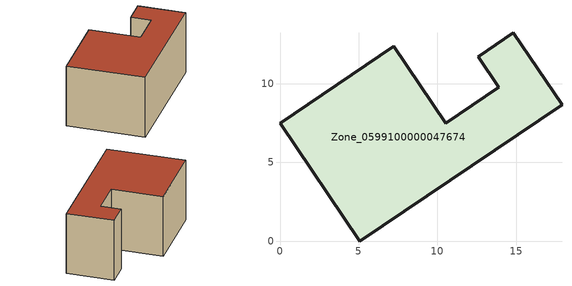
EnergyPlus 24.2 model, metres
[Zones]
Zone_0599100000047674
 floor ground (C_G): 14.84,13.24 17.92,8.68 5.08,0 0,7.5 7.24,12.39 10.55,7.5 13.92,9.78 12.61,11.73 z0
 wall outside (C_F): 17.92,8.68 14.84,13.24 12.61,11.73 13.92,9.78 10.55,7.5 7.24,12.39 0,7.5 5.08,0 17.92,8.68 z0:7.43
 roof outside (C_R): 0,7.5 5.08,0 17.92,8.68 14.84,13.24 12.61,11.73 13.92,9.78 10.55,7.5 7.24,12.39 z7.43
[BUILDING]
Pand.0599100000047674: North Axis=0; Terrain=City; Loads Convergence Tolerance Value=0.04; Temperature Convergence Tolerance Value=0.4; Solar Distribution=FullExterior; Maximum Number of Warmup Days=25; Minimum Number of Warmup Days=1
[Site:Location]
Rotterdam.The.Hague.AP_ZH_NLD Design_Conditions: Latitude=51.96; Longitude=4.45; Time Zone=1; Elevation=-4.5
[SITE:GROUNDTEMPERATURE:BUILDINGSURFACE]
18, 18, 18, 18, 18, 18, 18, 18, 18, 18, 18, 18
[MATERIAL] Thermal Absorptance=0.9; Solar Absorptance=0.7; Visible Absorptance=0.7
Name | Roughness | Thickness | Conductivity | Density | Specific Heat
G.TC.1965-1974 | MediumSmooth | 0.15 | 0.882353 | 540 | 1210
F.TC.1965-1974 | Rough | 0.3 | 0.697674 | 1920 | 840
R.TC.1965-1974 | MediumRough | 0.2 | 0.232558 | 1500 | 1000
[CONSTRUCTION]
C_G: G.TC.1965-1974
C_F: F.TC.1965-1974
C_R: R.TC.1965-1974
[ZONE]
Zone_0599100000047674: Type=1; Multiplier=1; Ceiling Height=Autocalculate; Volume=Autocalculate; Floor Area=autocalculate; Part of Total Floor Area=Yes
[ZONEINFILTRATION:DESIGNFLOWRATE]
Infil_Zone_0599100000047674: Zone or ZoneList or Space or SpaceList=Zone_0599100000047674; Schedule=AlwaysOn; Design Flow Rate Calculation Method=Flow/Area; Flow Rate per Floor Area=0.003; Constant Term Coefficient=1; Temperature Term Coefficient=0; Velocity Term Coefficient=0; Velocity Squared Term Coefficient=0
[HVACTEMPLATE:ZONE:IDEALLOADSAIRSYSTEM]
Zone_0599100000047674: Maximum Heating Supply Air Temperature=50; Minimum Cooling Supply Air Temperature=13; Maximum Heating Supply Air Humidity Ratio=0.0156; Minimum Cooling Supply Air Humidity Ratio=0.0077; Heating Limit=NoLimit; Cooling Limit=NoLimit; Dehumidification Control Type=ConstantSensibleHeatRatio; Cooling Sensible Heat Ratio=0.7; Dehumidification Setpoint=60; Humidification Control Type=None; Humidification Setpoint=30; Outdoor Air Method=None; Outdoor Air Flow Rate per Person=0.00944; Outdoor Air Flow Rate per Zone Floor Area=0; Outdoor Air Flow Rate per Zone=0; Demand Controlled Ventilation Type=None; Outdoor Air Economizer Type=NoEconomizer; Heat Recovery Type=None; Sensible Heat Recovery Effectiveness=0.7; Latent Heat Recovery Effectiveness=0.65
[ZONECONTROL:THERMOSTAT]
ThermostatControl_Zone_0599100000047674: Zone or ZoneList=Zone_0599100000047674; Control Type Schedule=DualSetpointControlType; Control 1=Thermostat_Zone_0599100000047674; Temperature Difference Between Cutout And Setpoint=0
[THERMOSTATSETPOINT:DUALSETPOINT]
Thermostat_Zone_0599100000047674: Heating Setpoint Temperature Schedule=HeatingSetpoint_Zone_0599100000047674; Cooling Setpoint Temperature Schedule=CoolingSetpoint_Zone_0599100000047674
[SCHEDULE:COMPACT]
HeatingSetpoint_Zone_0599100000047674: Through: 12/31, For: AllDays, Until: 24:00, 21
CoolingSetpoint_Zone_0599100000047674: Through: 12/31, For: AllDays, Until: 24:00, 24
DualSetpointControlType: Through: 12/31, For: AllDays, Until: 24:00, 4
AlwaysOn: Through: 12/31, For: AllDays, Until: 24:00, 1
